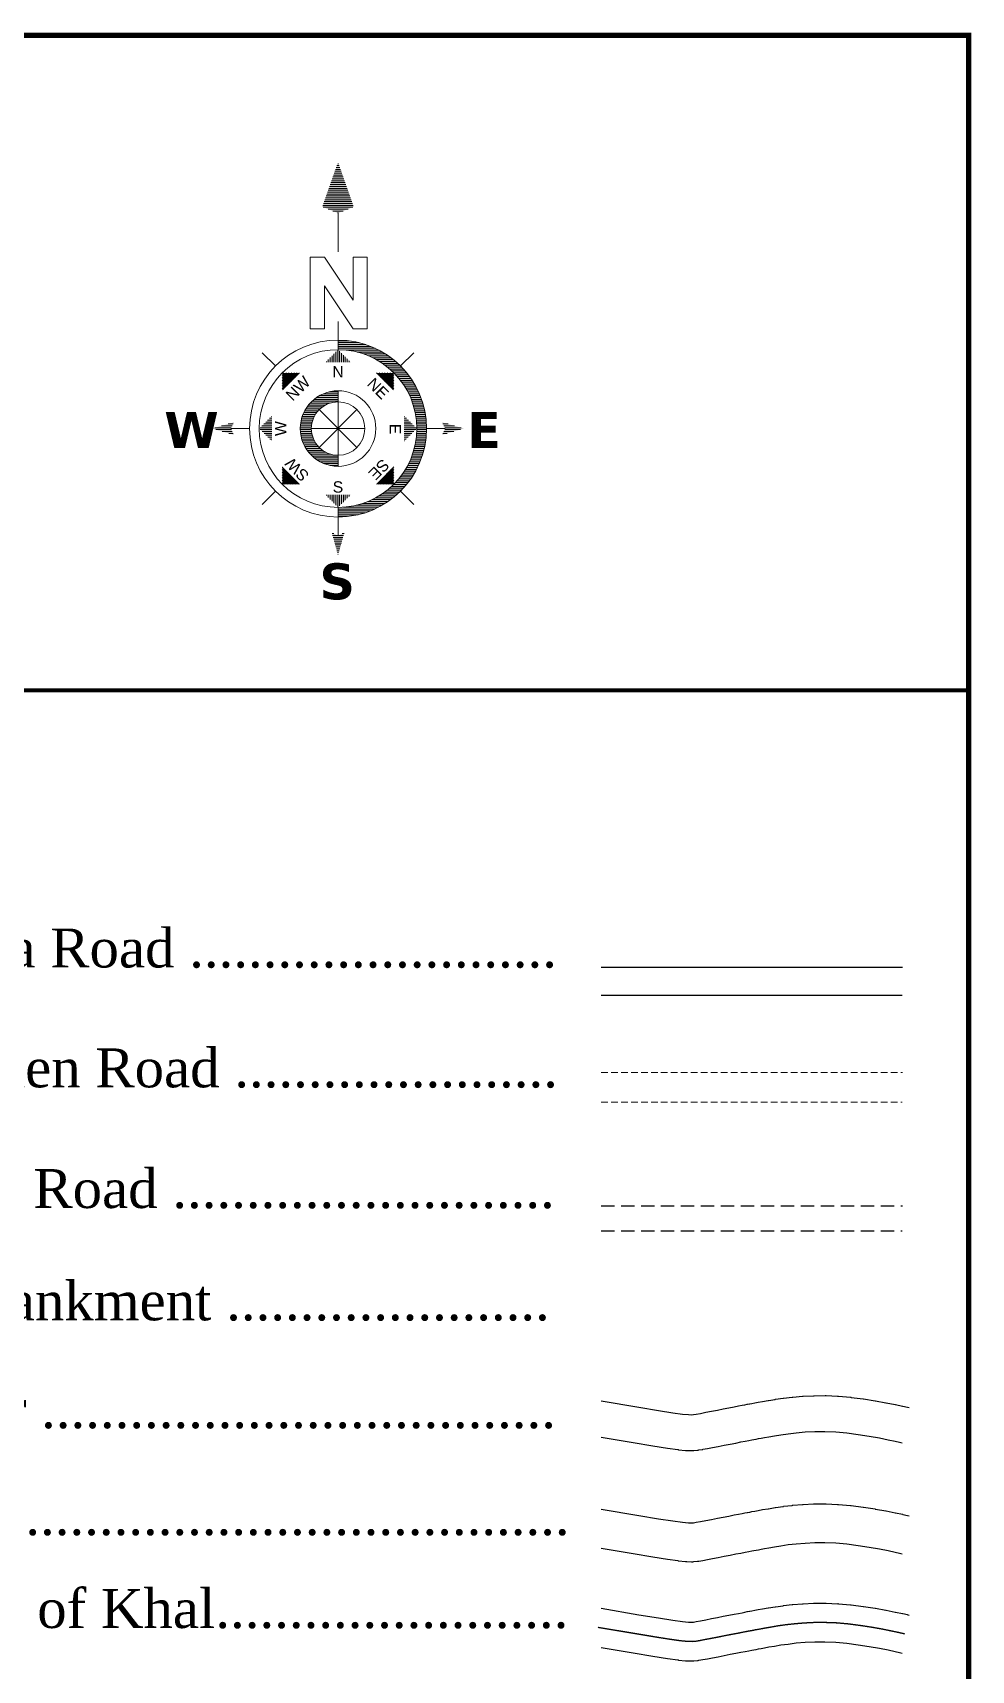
# Model space of a CAD drawing. Header units: millimetres. Extents: x 103 to 33048, y -150542 to -48.
# Drawn here: x 32343 to 33048, y -83349 to -82119 of the extents above; entities that cross this region are included whole.
import ezdxf
from ezdxf.enums import TextEntityAlignment as Align

# ---------------------------------------------------------------- set-up
doc = ezdxf.new("R2010")
doc.units = ezdxf.units.MM
doc.header["$MEASUREMENT"] = 0
for name, pattern in [('CENTERX2', [4, 2.5, -0.5, 0.5, -0.5]), ('DASHED2', [0.375, 0.25, -0.125]), ('HIDDENX2', [0.75, 0.5, -0.25])]:
    doc.linetypes.add(name, pattern=pattern)
for name, color, linetype in [('boundary', 7, 'Continuous'), ('Earthen Emb', 42, 'Continuous'), ('HBB_BFS Road', 7, 'DASHED2'), ('Khal', 4, 'Continuous'), ('RIVER', 150, 'Continuous')]:
    doc.layers.add(name, color=color, linetype=linetype)
for name, color, linetype, lineweight in [('Earthan Road', 7, 'DASHED2', 9), ('line', 10, 'Continuous', 9), ('OUTLINE', 7, 'Continuous', 15), ('p2', 32, 'Continuous', 15), ('PUCCA ROAD', 1, 'Continuous', 30)]:
    doc.layers.add(name, color=color, linetype=linetype, lineweight=lineweight)
doc.styles.add('b', font='times.ttf')
doc.styles.add('Romans', font='arial.ttf')
doc.styles.get("Standard").update_dxf_attribs({"font": 'arial.ttf'})
pattern_1 = [(360, (26.19663, 31.512), (2e-14, 0.2822134), [])]
pattern_2 = [(360, (26.19663, 27.11894), (2e-14, 0.2822134), [])]
pattern_3 = [(180, (26.19663, 27.11894), (2e-14, 0.2822134), [])]
pattern_4 = [(45, (26.19663, 27.11894), (-0.199555, 0.199555), [])]
pattern_5 = [(90, (26.19663, 27.11894), (-0.2822134, 2e-14), [])]
pattern_6 = [(135, (26.19663, 27.11894), (-0.199555, -0.199555), [])]
pattern_7 = [(180, (26.19663, 27.11894), (-2e-14, -0.2822134), [])]
pattern_8 = [(225, (26.19663, 27.11894), (0.199555, -0.199555), [])]
pattern_9 = [(270, (26.19663, 27.11894), (0.2822134, -2e-14), [])]
pattern_10 = [(315, (26.19663, 27.11894), (0.199555, 0.199555), [])]

# ---------------------------------------------------------------- blocks, each defined once
blk = doc.blocks.new('A$C5FE22593')
h = blk.add_hatch()
h.set_pattern_fill('_USER', color=11, scale=0.282213, style=0, pattern_type=0)
h.set_pattern_definition(pattern_1)
h.paths.add_polyline_path([(26.2, 66.79), (23.84, 60.2), (26.2, 59.26), (28.55, 60.2)])
h = blk.add_hatch()
h.set_pattern_fill('_USER', color=11, scale=0.282213, style=0, pattern_type=0)
h.set_pattern_definition(pattern_1)
h.paths.add_polyline_path([(26.2, 66.79), (23.84, 60.2), (26.2, 59.26), (28.55, 60.2)])
h = blk.add_hatch()
h.set_pattern_fill('_USER', color=11, scale=0.282213, style=0, pattern_type=0)
h.set_pattern_definition(pattern_1)
h.paths.add_polyline_path([(26.2, 66.79), (23.84, 60.2), (26.2, 59.26), (28.55, 60.2)])
h = blk.add_hatch()
h.set_pattern_fill('_USER', color=11, scale=0.282213, style=0, pattern_type=0)
h.set_pattern_definition(pattern_1)
h.paths.add_polyline_path([(26.2, 66.79), (23.84, 60.2), (26.2, 59.26), (28.55, 60.2)])
h = blk.add_hatch(color=11)
h.paths.add_polyline_path([(26.2, 15.36), (26.2, 13.92, 1), (26.2, 40.32), (26.2, 38.88, -1)])
h.paths.add_polyline_path([(26.2, 31.11), (26.2, 32.76, 1), (26.2, 21.47), (26.2, 23.13, -1)])
h = blk.add_hatch(color=11)
h.paths.add_polyline_path([(26.2, 15.36), (26.2, 13.92, 1), (26.2, 40.32), (26.2, 38.88, -1)])
h.paths.add_polyline_path([(26.2, 31.11), (26.2, 32.76, 1), (26.2, 21.47), (26.2, 23.13, -1)])
h = blk.add_hatch(color=11)
h.paths.add_polyline_path([(26.2, 15.36), (26.2, 13.92, 1), (26.2, 40.32), (26.2, 38.88, -1)])
h.paths.add_polyline_path([(26.2, 31.11), (26.2, 32.76, 1), (26.2, 21.47), (26.2, 23.13, -1)])
h = blk.add_hatch(color=11)
h.paths.add_polyline_path([(26.2, 15.36), (26.2, 13.92, 1), (26.2, 40.32), (26.2, 38.88, -1)])
h.paths.add_polyline_path([(26.2, 31.11), (26.2, 32.76, 1), (26.2, 21.47), (26.2, 23.13, -1)])
h = blk.add_hatch()
h.set_pattern_fill('_USER', color=11, scale=0.282213, style=0, pattern_type=0)
h.set_pattern_definition(pattern_2)
h.paths.add_polyline_path([(39.4, 27.12, 0.414214), (26.2, 40.32), (26.2, 38.88, -0.414214), (37.96, 27.12, -0.414214), (26.2, 15.36), (26.2, 13.92, 0.414214)])
h = blk.add_hatch()
h.set_pattern_fill('_USER', color=11, scale=0.282213, style=0, pattern_type=0)
h.set_pattern_definition(pattern_2)
h.paths.add_polyline_path([(39.4, 27.12, 0.414214), (26.2, 40.32), (26.2, 38.88, -0.414214), (37.96, 27.12, -0.414214), (26.2, 15.36), (26.2, 13.92, 0.414214)])
h = blk.add_hatch()
h.set_pattern_fill('_USER', color=11, scale=0.282213, style=0, pattern_type=0)
h.set_pattern_definition(pattern_2)
h.paths.add_polyline_path([(39.4, 27.12, 0.414214), (26.2, 40.32), (26.2, 38.88, -0.414214), (37.96, 27.12, -0.414214), (26.2, 15.36), (26.2, 13.92, 0.414214)])
h = blk.add_hatch()
h.set_pattern_fill('_USER', color=11, scale=0.282213, style=0, pattern_type=0)
h.set_pattern_definition(pattern_2)
h.paths.add_polyline_path([(39.4, 27.12, 0.414214), (26.2, 40.32), (26.2, 38.88, -0.414214), (37.96, 27.12, -0.414214), (26.2, 15.36), (26.2, 13.92, 0.414214)])
h = blk.add_hatch()
h.set_pattern_fill('_USER', color=11, scale=0.282213, angle=90, style=0, pattern_type=0)
h.set_pattern_definition(pattern_5)
h.paths.add_polyline_path([(28.08, 37), (26.2, 38.88), (24.32, 37)])
h = blk.add_hatch()
h.set_pattern_fill('_USER', color=11, scale=0.282213, angle=90, style=0, pattern_type=0)
h.set_pattern_definition(pattern_5)
h.paths.add_polyline_path([(28.08, 37), (26.2, 38.88), (24.32, 37)])
h = blk.add_hatch()
h.set_pattern_fill('_USER', color=11, scale=0.282213, angle=90, style=0, pattern_type=0)
h.set_pattern_definition(pattern_5)
h.paths.add_polyline_path([(28.08, 37), (26.2, 38.88), (24.32, 37)])
h = blk.add_hatch()
h.set_pattern_fill('_USER', color=11, scale=0.282213, angle=90, style=0, pattern_type=0)
h.set_pattern_definition(pattern_5)
h.paths.add_polyline_path([(28.08, 37), (26.2, 38.88), (24.32, 37)])
h = blk.add_hatch()
h.set_pattern_fill('_USER', color=11, scale=0.282213, angle=135, style=0, pattern_type=0)
h.set_pattern_definition(pattern_6)
h.paths.add_polyline_path([(20.54, 35.43), (17.88, 35.43), (17.88, 32.77)])
h = blk.add_hatch()
h.set_pattern_fill('_USER', color=11, scale=0.282213, angle=135, style=0, pattern_type=0)
h.set_pattern_definition(pattern_6)
h.paths.add_polyline_path([(20.54, 35.43), (17.88, 35.43), (17.88, 32.77)])
h = blk.add_hatch()
h.set_pattern_fill('_USER', color=11, scale=0.282213, angle=135, style=0, pattern_type=0)
h.set_pattern_definition(pattern_6)
h.paths.add_polyline_path([(20.54, 35.43), (17.88, 35.43), (17.88, 32.77)])
h = blk.add_hatch()
h.set_pattern_fill('_USER', color=11, scale=0.282213, angle=135, style=0, pattern_type=0)
h.set_pattern_definition(pattern_6)
h.paths.add_polyline_path([(20.54, 35.43), (17.88, 35.43), (17.88, 32.77)])
h = blk.add_hatch()
h.set_pattern_fill('_USER', color=11, scale=0.282213, angle=45, style=0, pattern_type=0)
h.set_pattern_definition(pattern_4)
h.paths.add_polyline_path([(34.51, 32.77), (34.51, 35.43), (31.85, 35.43)])
h = blk.add_hatch()
h.set_pattern_fill('_USER', color=11, scale=0.282213, angle=45, style=0, pattern_type=0)
h.set_pattern_definition(pattern_4)
h.paths.add_polyline_path([(34.51, 32.77), (34.51, 35.43), (31.85, 35.43)])
h = blk.add_hatch()
h.set_pattern_fill('_USER', color=11, scale=0.282213, angle=45, style=0, pattern_type=0)
h.set_pattern_definition(pattern_4)
h.paths.add_polyline_path([(34.51, 32.77), (34.51, 35.43), (31.85, 35.43)])
h = blk.add_hatch()
h.set_pattern_fill('_USER', color=11, scale=0.282213, angle=45, style=0, pattern_type=0)
h.set_pattern_definition(pattern_4)
h.paths.add_polyline_path([(34.51, 32.77), (34.51, 35.43), (31.85, 35.43)])
h = blk.add_hatch()
h.set_pattern_fill('_USER', color=11, scale=0.282213, style=0, pattern_type=0)
h.set_pattern_definition(pattern_2)
h.paths.add_polyline_path([(26.2, 31.11), (26.2, 32.76, 0.414214), (20.55, 27.12, 0.414214), (26.2, 21.47), (26.2, 23.13, -0.414214), (22.21, 27.12, -0.414214)])
h = blk.add_hatch()
h.set_pattern_fill('_USER', color=11, scale=0.282213, style=0, pattern_type=0)
h.set_pattern_definition(pattern_2)
h.paths.add_polyline_path([(26.2, 31.11), (26.2, 32.76, 0.414214), (20.55, 27.12, 0.414214), (26.2, 21.47), (26.2, 23.13, -0.414214), (22.21, 27.12, -0.414214)])
h = blk.add_hatch()
h.set_pattern_fill('_USER', color=11, scale=0.282213, style=0, pattern_type=0)
h.set_pattern_definition(pattern_2)
h.paths.add_polyline_path([(26.2, 31.11), (26.2, 32.76, 0.414214), (20.55, 27.12, 0.414214), (26.2, 21.47), (26.2, 23.13, -0.414214), (22.21, 27.12, -0.414214)])
h = blk.add_hatch()
h.set_pattern_fill('_USER', color=11, scale=0.282213, style=0, pattern_type=0)
h.set_pattern_definition(pattern_2)
h.paths.add_polyline_path([(26.2, 31.11), (26.2, 32.76, 0.414214), (20.55, 27.12, 0.414214), (26.2, 21.47), (26.2, 23.13, -0.414214), (22.21, 27.12, -0.414214)])
h = blk.add_hatch()
h.set_pattern_fill('_USER', color=11, scale=0.282213, style=0, pattern_type=0)
h.set_pattern_definition(pattern_3)
h.paths.add_polyline_path([(10.67, 26.18), (10.2, 27.12), (10.67, 28.06), (7.38, 27.12)])
h = blk.add_hatch()
h.set_pattern_fill('_USER', color=11, scale=0.282213, style=0, pattern_type=0)
h.set_pattern_definition(pattern_3)
h.paths.add_polyline_path([(10.67, 26.18), (10.2, 27.12), (10.67, 28.06), (7.38, 27.12)])
h = blk.add_hatch()
h.set_pattern_fill('_USER', color=11, scale=0.282213, style=0, pattern_type=0)
h.set_pattern_definition(pattern_3)
h.paths.add_polyline_path([(10.67, 26.18), (10.2, 27.12), (10.67, 28.06), (7.38, 27.12)])
h = blk.add_hatch()
h.set_pattern_fill('_USER', color=11, scale=0.282213, style=0, pattern_type=0)
h.set_pattern_definition(pattern_3)
h.paths.add_polyline_path([(10.67, 26.18), (10.2, 27.12), (10.67, 28.06), (7.38, 27.12)])
h = blk.add_hatch()
h.set_pattern_fill('_USER', color=11, scale=0.282213, angle=180, style=0, pattern_type=0)
h.set_pattern_definition(pattern_7)
h.paths.add_polyline_path([(16.32, 29), (14.44, 27.12), (16.32, 25.24)])
h = blk.add_hatch()
h.set_pattern_fill('_USER', color=11, scale=0.282213, angle=180, style=0, pattern_type=0)
h.set_pattern_definition(pattern_7)
h.paths.add_polyline_path([(16.32, 29), (14.44, 27.12), (16.32, 25.24)])
h = blk.add_hatch()
h.set_pattern_fill('_USER', color=11, scale=0.282213, angle=180, style=0, pattern_type=0)
h.set_pattern_definition(pattern_7)
h.paths.add_polyline_path([(16.32, 29), (14.44, 27.12), (16.32, 25.24)])
h = blk.add_hatch()
h.set_pattern_fill('_USER', color=11, scale=0.282213, angle=180, style=0, pattern_type=0)
h.set_pattern_definition(pattern_7)
h.paths.add_polyline_path([(16.32, 29), (14.44, 27.12), (16.32, 25.24)])
h = blk.add_hatch()
h.set_pattern_fill('_USER', color=11, scale=0.282213, style=0, pattern_type=0)
h.set_pattern_definition(pattern_2)
h.paths.add_polyline_path([(36.07, 29), (36.07, 25.24), (37.96, 27.12)])
h = blk.add_hatch()
h.set_pattern_fill('_USER', color=11, scale=0.282213, style=0, pattern_type=0)
h.set_pattern_definition(pattern_2)
h.paths.add_polyline_path([(36.07, 29), (36.07, 25.24), (37.96, 27.12)])
h = blk.add_hatch()
h.set_pattern_fill('_USER', color=11, scale=0.282213, style=0, pattern_type=0)
h.set_pattern_definition(pattern_2)
h.paths.add_polyline_path([(36.07, 29), (36.07, 25.24), (37.96, 27.12)])
h = blk.add_hatch()
h.set_pattern_fill('_USER', color=11, scale=0.282213, style=0, pattern_type=0)
h.set_pattern_definition(pattern_2)
h.paths.add_polyline_path([(36.07, 29), (36.07, 25.24), (37.96, 27.12)])
h = blk.add_hatch()
h.set_pattern_fill('_USER', color=11, scale=0.282213, style=0, pattern_type=0)
h.set_pattern_definition(pattern_2)
h.paths.add_polyline_path([(45.01, 27.12), (41.72, 28.06), (42.19, 27.12), (41.72, 26.18)])
h = blk.add_hatch()
h.set_pattern_fill('_USER', color=11, scale=0.282213, style=0, pattern_type=0)
h.set_pattern_definition(pattern_2)
h.paths.add_polyline_path([(45.01, 27.12), (41.72, 28.06), (42.19, 27.12), (41.72, 26.18)])
h = blk.add_hatch()
h.set_pattern_fill('_USER', color=11, scale=0.282213, style=0, pattern_type=0)
h.set_pattern_definition(pattern_2)
h.paths.add_polyline_path([(45.01, 27.12), (41.72, 28.06), (42.19, 27.12), (41.72, 26.18)])
h = blk.add_hatch()
h.set_pattern_fill('_USER', color=11, scale=0.282213, style=0, pattern_type=0)
h.set_pattern_definition(pattern_2)
h.paths.add_polyline_path([(45.01, 27.12), (41.72, 28.06), (42.19, 27.12), (41.72, 26.18)])
h = blk.add_hatch()
h.set_pattern_fill('_USER', color=11, scale=0.282213, angle=-135, style=0, pattern_type=0)
h.set_pattern_definition(pattern_8)
h.paths.add_polyline_path([(17.88, 21.46), (17.88, 18.8), (20.54, 18.8)])
h = blk.add_hatch()
h.set_pattern_fill('_USER', color=11, scale=0.282213, angle=-135, style=0, pattern_type=0)
h.set_pattern_definition(pattern_8)
h.paths.add_polyline_path([(17.88, 21.46), (17.88, 18.8), (20.54, 18.8)])
h = blk.add_hatch()
h.set_pattern_fill('_USER', color=11, scale=0.282213, angle=-135, style=0, pattern_type=0)
h.set_pattern_definition(pattern_8)
h.paths.add_polyline_path([(17.88, 21.46), (17.88, 18.8), (20.54, 18.8)])
h = blk.add_hatch()
h.set_pattern_fill('_USER', color=11, scale=0.282213, angle=-135, style=0, pattern_type=0)
h.set_pattern_definition(pattern_8)
h.paths.add_polyline_path([(17.88, 21.46), (17.88, 18.8), (20.54, 18.8)])
h = blk.add_hatch()
h.set_pattern_fill('_USER', color=11, scale=0.282213, angle=-45, style=0, pattern_type=0)
h.set_pattern_definition(pattern_10)
h.paths.add_polyline_path([(31.85, 18.8), (34.51, 18.8), (34.51, 21.46)])
h = blk.add_hatch()
h.set_pattern_fill('_USER', color=11, scale=0.282213, angle=-45, style=0, pattern_type=0)
h.set_pattern_definition(pattern_10)
h.paths.add_polyline_path([(31.85, 18.8), (34.51, 18.8), (34.51, 21.46)])
h = blk.add_hatch()
h.set_pattern_fill('_USER', color=11, scale=0.282213, angle=-45, style=0, pattern_type=0)
h.set_pattern_definition(pattern_10)
h.paths.add_polyline_path([(31.85, 18.8), (34.51, 18.8), (34.51, 21.46)])
h = blk.add_hatch()
h.set_pattern_fill('_USER', color=11, scale=0.282213, angle=-45, style=0, pattern_type=0)
h.set_pattern_definition(pattern_10)
h.paths.add_polyline_path([(31.85, 18.8), (34.51, 18.8), (34.51, 21.46)])
h = blk.add_hatch()
h.set_pattern_fill('_USER', color=11, scale=0.282213, angle=-90, style=0, pattern_type=0)
h.set_pattern_definition(pattern_9)
h.paths.add_polyline_path([(24.32, 17.24), (26.2, 15.36), (28.08, 17.24)])
h = blk.add_hatch()
h.set_pattern_fill('_USER', color=11, scale=0.282213, angle=-90, style=0, pattern_type=0)
h.set_pattern_definition(pattern_9)
h.paths.add_polyline_path([(24.32, 17.24), (26.2, 15.36), (28.08, 17.24)])
h = blk.add_hatch()
h.set_pattern_fill('_USER', color=11, scale=0.282213, angle=-90, style=0, pattern_type=0)
h.set_pattern_definition(pattern_9)
h.paths.add_polyline_path([(24.32, 17.24), (26.2, 15.36), (28.08, 17.24)])
h = blk.add_hatch()
h.set_pattern_fill('_USER', color=11, scale=0.282213, angle=-90, style=0, pattern_type=0)
h.set_pattern_definition(pattern_9)
h.paths.add_polyline_path([(24.32, 17.24), (26.2, 15.36), (28.08, 17.24)])
h = blk.add_hatch()
h.set_pattern_fill('_USER', color=11, scale=0.282213, style=0, pattern_type=0)
h.set_pattern_definition(pattern_2)
h.paths.add_polyline_path([(27.14, 11.6), (26.2, 11.13), (25.26, 11.6), (26.2, 8.3)])
h = blk.add_hatch()
h.set_pattern_fill('_USER', color=11, scale=0.282213, style=0, pattern_type=0)
h.set_pattern_definition(pattern_2)
h.paths.add_polyline_path([(27.14, 11.6), (26.2, 11.13), (25.26, 11.6), (26.2, 8.3)])
h = blk.add_hatch()
h.set_pattern_fill('_USER', color=11, scale=0.282213, style=0, pattern_type=0)
h.set_pattern_definition(pattern_2)
h.paths.add_polyline_path([(27.14, 11.6), (26.2, 11.13), (25.26, 11.6), (26.2, 8.3)])
h = blk.add_hatch()
h.set_pattern_fill('_USER', color=11, scale=0.282213, style=0, pattern_type=0)
h.set_pattern_definition(pattern_2)
h.paths.add_polyline_path([(27.14, 11.6), (26.2, 11.13), (25.26, 11.6), (26.2, 8.3)])
at = {"color": 11}
for p, q in [((26.2, 53.5), (26.2, 59.26)), ((26.2, 53.5), (26.2, 59.26)), ((26.2, 53.5), (26.2, 59.26)), ((26.2, 53.5), (26.2, 59.26)), ((26.2, 40.32), (26.2, 43.11)), ((26.2, 40.32), (26.2, 43.11)), ((26.2, 40.32), (26.2, 43.11)), ((26.2, 40.32), (26.2, 43.11)), ((26.2, 40.32), (26.2, 38.88)), ((26.2, 40.32), (26.2, 38.88)), ((26.2, 40.32), (26.2, 38.88)), ((26.2, 40.32), (26.2, 38.88)), ((16.86, 36.46), (14.89, 38.43)), ((16.86, 36.46), (14.89, 38.43)), ((16.86, 36.46), (14.89, 38.43)), ((16.86, 36.46), (14.89, 38.43)), ((35.53, 36.46), (37.5, 38.43)), ((35.53, 36.46), (37.5, 38.43)), ((35.53, 36.46), (37.5, 38.43)), ((35.53, 36.46), (37.5, 38.43)), ((26.2, 31.11), (26.2, 32.76)), ((26.2, 31.11), (26.2, 32.76)), ((26.2, 31.11), (26.2, 32.76)), ((26.2, 31.11), (26.2, 32.76)), ((23.37, 24.3), (29.02, 29.94)), ((29.02, 24.3), (23.37, 29.94)), ((29.02, 29.94), (23.37, 24.3)), ((23.37, 29.94), (29.02, 24.3)), ((23.37, 24.3), (29.02, 29.94)), ((29.02, 24.3), (23.37, 29.94)), ((29.02, 29.94), (23.37, 24.3)), ((23.37, 29.94), (29.02, 24.3)), ((23.37, 24.3), (29.02, 29.94)), ((29.02, 24.3), (23.37, 29.94)), ((29.02, 29.94), (23.37, 24.3)), ((23.37, 29.94), (29.02, 24.3)), ((23.37, 24.3), (29.02, 29.94)), ((29.02, 24.3), (23.37, 29.94)), ((29.02, 29.94), (23.37, 24.3)), ((23.37, 29.94), (29.02, 24.3)), ((26.2, 23.13), (26.2, 31.11)), ((26.2, 31.11), (26.2, 23.13)), ((26.2, 23.13), (26.2, 31.11)), ((26.2, 31.11), (26.2, 23.13)), ((26.2, 23.13), (26.2, 31.11)), ((26.2, 31.11), (26.2, 23.13)), ((26.2, 23.13), (26.2, 31.11)), ((26.2, 31.11), (26.2, 23.13)), ((12.99, 27.12), (10.2, 27.12)), ((12.99, 27.12), (10.2, 27.12)), ((12.99, 27.12), (10.2, 27.12)), ((12.99, 27.12), (10.2, 27.12)), ((22.21, 27.12), (30.19, 27.12)), ((30.19, 27.12), (22.21, 27.12)), ((22.21, 27.12), (30.19, 27.12)), ((30.19, 27.12), (22.21, 27.12)), ((22.21, 27.12), (30.19, 27.12)), ((30.19, 27.12), (22.21, 27.12)), ((22.21, 27.12), (30.19, 27.12)), ((30.19, 27.12), (22.21, 27.12)), ((39.4, 27.12), (42.19, 27.12)), ((39.4, 27.12), (42.19, 27.12)), ((39.4, 27.12), (42.19, 27.12)), ((39.4, 27.12), (42.19, 27.12)), ((26.2, 23.13), (26.2, 21.47)), ((26.2, 23.13), (26.2, 21.47)), ((26.2, 23.13), (26.2, 21.47)), ((26.2, 23.13), (26.2, 21.47)), ((16.86, 17.78), (14.89, 15.81)), ((16.86, 17.78), (14.89, 15.81)), ((16.86, 17.78), (14.89, 15.81)), ((16.86, 17.78), (14.89, 15.81)), ((35.53, 17.78), (37.5, 15.81)), ((35.53, 17.78), (37.5, 15.81)), ((35.53, 17.78), (37.5, 15.81)), ((35.53, 17.78), (37.5, 15.81)), ((26.2, 13.92), (26.2, 15.36)), ((26.2, 13.92), (26.2, 15.36)), ((26.2, 13.92), (26.2, 15.36)), ((26.2, 13.92), (26.2, 15.36)), ((26.2, 13.92), (26.2, 11.13)), ((26.2, 13.92), (26.2, 11.13)), ((26.2, 13.92), (26.2, 11.13)), ((26.2, 13.92), (26.2, 11.13))]:
    blk.add_line(p, q, dxfattribs=at)
at = {"color": 1}
for p, q in [((22.03, 52.68), (24.16, 52.68)), ((22.03, 42.01), (22.03, 52.68)), ((22.03, 52.68), (24.16, 52.68)), ((22.03, 42.01), (22.03, 52.68)), ((22.03, 52.68), (24.16, 52.68)), ((22.03, 42.01), (22.03, 52.68)), ((22.03, 52.68), (24.16, 52.68)), ((22.03, 42.01), (22.03, 52.68)), ((24.16, 52.68), (28.43, 46.28)), ((24.16, 52.68), (28.43, 46.28)), ((24.16, 52.68), (28.43, 46.28)), ((24.16, 52.68), (28.43, 46.28)), ((28.43, 52.68), (30.56, 52.68)), ((28.43, 46.28), (28.43, 52.68)), ((28.43, 52.68), (30.56, 52.68)), ((28.43, 46.28), (28.43, 52.68)), ((28.43, 52.68), (30.56, 52.68)), ((28.43, 46.28), (28.43, 52.68)), ((28.43, 52.68), (30.56, 52.68)), ((28.43, 46.28), (28.43, 52.68)), ((30.56, 52.68), (30.56, 42.01)), ((30.56, 52.68), (30.56, 42.01)), ((30.56, 52.68), (30.56, 42.01)), ((30.56, 52.68), (30.56, 42.01)), ((24.16, 48.41), (24.16, 42.01)), ((28.43, 42.01), (24.16, 48.41)), ((24.16, 48.41), (24.16, 42.01)), ((28.43, 42.01), (24.16, 48.41)), ((24.16, 48.41), (24.16, 42.01)), ((28.43, 42.01), (24.16, 48.41)), ((24.16, 48.41), (24.16, 42.01)), ((28.43, 42.01), (24.16, 48.41)), ((24.16, 42.01), (22.03, 42.01)), ((24.16, 42.01), (22.03, 42.01)), ((24.16, 42.01), (22.03, 42.01)), ((24.16, 42.01), (22.03, 42.01)), ((30.56, 42.01), (28.43, 42.01)), ((30.56, 42.01), (28.43, 42.01)), ((30.56, 42.01), (28.43, 42.01)), ((30.56, 42.01), (28.43, 42.01))]:
    blk.add_line(p, q, dxfattribs=at)
at = {"color": 11}
for radius in [13.2, 13.2, 13.2, 13.2, 11.76, 11.76, 11.76, 11.76, 5.64, 5.64, 5.64, 5.64, 3.99, 3.99, 3.99, 3.99]:
    blk.add_circle((26.2, 27.12), radius, dxfattribs=at)
for points in [[(26.2, 66.79), (23.84, 60.2), (26.2, 59.26)], [(26.2, 66.79), (23.84, 60.2), (26.2, 59.26)], [(26.2, 66.79), (23.84, 60.2), (26.2, 59.26)], [(26.2, 66.79), (23.84, 60.2), (26.2, 59.26)], [(26.2, 59.26), (28.55, 60.2), (26.2, 66.79)], [(26.2, 59.26), (28.55, 60.2), (26.2, 66.79)], [(26.2, 59.26), (28.55, 60.2), (26.2, 66.79)], [(26.2, 59.26), (28.55, 60.2), (26.2, 66.79)], [(26.2, 38.88), (28.08, 37), (24.32, 37)], [(26.2, 38.88), (28.08, 37), (24.32, 37)], [(26.2, 38.88), (28.08, 37), (24.32, 37)], [(26.2, 38.88), (28.08, 37), (24.32, 37)], [(17.88, 35.43), (20.54, 35.43), (17.88, 32.77)], [(17.88, 35.43), (20.54, 35.43), (17.88, 32.77)], [(17.88, 35.43), (20.54, 35.43), (17.88, 32.77)], [(17.88, 35.43), (20.54, 35.43), (17.88, 32.77)], [(34.51, 35.43), (34.51, 32.77), (31.85, 35.43)], [(34.51, 35.43), (34.51, 32.77), (31.85, 35.43)], [(34.51, 35.43), (34.51, 32.77), (31.85, 35.43)], [(34.51, 35.43), (34.51, 32.77), (31.85, 35.43)], [(7.38, 27.12), (10.67, 28.06), (10.2, 27.12)], [(7.38, 27.12), (10.67, 28.06), (10.2, 27.12)], [(7.38, 27.12), (10.67, 28.06), (10.2, 27.12)], [(7.38, 27.12), (10.67, 28.06), (10.2, 27.12)], [(10.67, 26.18), (10.2, 27.12), (7.38, 27.12)], [(10.67, 26.18), (10.2, 27.12), (7.38, 27.12)], [(10.67, 26.18), (10.2, 27.12), (7.38, 27.12)], [(10.67, 26.18), (10.2, 27.12), (7.38, 27.12)], [(14.44, 27.12), (16.32, 29), (16.32, 25.24)], [(14.44, 27.12), (16.32, 29), (16.32, 25.24)], [(14.44, 27.12), (16.32, 29), (16.32, 25.24)], [(14.44, 27.12), (16.32, 29), (16.32, 25.24)], [(37.96, 27.12), (36.07, 25.24), (36.07, 29)], [(37.96, 27.12), (36.07, 25.24), (36.07, 29)], [(37.96, 27.12), (36.07, 25.24), (36.07, 29)], [(37.96, 27.12), (36.07, 25.24), (36.07, 29)], [(41.72, 28.06), (42.19, 27.12), (45.01, 27.12)], [(41.72, 28.06), (42.19, 27.12), (45.01, 27.12)], [(41.72, 28.06), (42.19, 27.12), (45.01, 27.12)], [(41.72, 28.06), (42.19, 27.12), (45.01, 27.12)], [(45.01, 27.12), (41.72, 26.18), (42.19, 27.12)], [(45.01, 27.12), (41.72, 26.18), (42.19, 27.12)], [(45.01, 27.12), (41.72, 26.18), (42.19, 27.12)], [(45.01, 27.12), (41.72, 26.18), (42.19, 27.12)], [(17.88, 18.8), (17.88, 21.46), (20.54, 18.8)], [(17.88, 18.8), (17.88, 21.46), (20.54, 18.8)], [(17.88, 18.8), (17.88, 21.46), (20.54, 18.8)], [(17.88, 18.8), (17.88, 21.46), (20.54, 18.8)], [(34.51, 18.8), (31.85, 18.8), (34.51, 21.46)], [(34.51, 18.8), (31.85, 18.8), (34.51, 21.46)], [(34.51, 18.8), (31.85, 18.8), (34.51, 21.46)], [(34.51, 18.8), (31.85, 18.8), (34.51, 21.46)], [(26.2, 15.36), (24.32, 17.24), (28.08, 17.24)], [(26.2, 15.36), (24.32, 17.24), (28.08, 17.24)], [(26.2, 15.36), (24.32, 17.24), (28.08, 17.24)], [(26.2, 15.36), (24.32, 17.24), (28.08, 17.24)], [(26.2, 8.3), (25.26, 11.6), (26.2, 11.13)], [(26.2, 8.3), (25.26, 11.6), (26.2, 11.13)], [(26.2, 8.3), (25.26, 11.6), (26.2, 11.13)], [(26.2, 8.3), (25.26, 11.6), (26.2, 11.13)], [(27.14, 11.6), (26.2, 11.13), (26.2, 8.3)], [(27.14, 11.6), (26.2, 11.13), (26.2, 8.3)], [(27.14, 11.6), (26.2, 11.13), (26.2, 8.3)], [(27.14, 11.6), (26.2, 11.13), (26.2, 8.3)]]:
    blk.add_solid(points, dxfattribs=at)
at = {"color": 11, "style": 'Romans'}
for s, height, rotation, p in [('NW', 1.693, 45, (20.81, 32.51)), ('NW', 1.693, 45, (20.81, 32.51)), ('NW', 1.693, 45, (20.81, 32.51)), ('NW', 1.693, 45, (20.81, 32.51)), ('NE', 1.693, 315, (31.57, 32.5)), ('NE', 1.693, 315, (31.57, 32.5)), ('NE', 1.693, 315, (31.57, 32.5)), ('NE', 1.693, 315, (31.57, 32.5)), ('W', 1.69, 90, (18.48, 27.11)), ('W', 1.69, 90, (18.48, 27.11)), ('W', 1.69, 90, (18.48, 27.11)), ('W', 1.69, 90, (18.48, 27.11)), ('E', 1.69, 270, (33.89, 27.05)), ('E', 1.69, 270, (33.89, 27.05)), ('E', 1.69, 270, (33.89, 27.05)), ('E', 1.69, 270, (33.89, 27.05)), ('SW', 1.693, 135, (20.67, 21.59)), ('SW', 1.693, 135, (20.67, 21.59)), ('SW', 1.693, 135, (20.67, 21.59)), ('SW', 1.693, 135, (20.67, 21.59)), ('SE', 1.693, 225, (31.7, 21.6)), ('SE', 1.693, 225, (31.7, 21.6)), ('SE', 1.693, 225, (31.7, 21.6)), ('SE', 1.693, 225, (31.7, 21.6))]:
    blk.add_text(s, height=height, rotation=rotation, dxfattribs=at).set_placement(p, align=Align.CENTER)
for s, p in [('N', (26.2, 34.74)), ('N', (26.2, 34.74)), ('N', (26.2, 34.74)), ('N', (26.2, 34.74)), ('S', (26.19, 17.56)), ('S', (26.19, 17.56)), ('S', (26.19, 17.56)), ('S', (26.19, 17.56))]:
    blk.add_text(s, height=1.69, dxfattribs=at).set_placement(p, align=Align.CENTER)
at = {"layer": 'p2', "color": 1, "char_height": 5.3676, "attachment_point": 5}
for s, insert in [('{\\fVerdana|b1|i0|c0|p34;W}', (4.33, 26.9)), ('{\\fVerdana|b1|i0|c0|p34;W}', (4.33, 26.9)), ('{\\fVerdana|b1|i0|c0|p34;W}', (4.33, 26.9)), ('{\\fVerdana|b1|i0|c0|p34;W}', (4.33, 26.9)), ('{\\fVerdana|b1|i0|c0|p34;E}', (47.97, 26.9)), ('{\\fVerdana|b1|i0|c0|p34;E}', (47.97, 26.9)), ('{\\fVerdana|b1|i0|c0|p34;E}', (47.97, 26.9)), ('{\\fVerdana|b1|i0|c0|p34;E}', (47.97, 26.9)), ('{\\fVerdana|b1|i0|c0|p34;S}', (26.07, 4.27)), ('{\\fVerdana|b1|i0|c0|p34;S}', (26.07, 4.27)), ('{\\fVerdana|b1|i0|c0|p34;S}', (26.07, 4.27)), ('{\\fVerdana|b1|i0|c0|p34;S}', (26.07, 4.27))]:
    blk.add_mtext(s, dxfattribs=dict(at, insert=insert))

msp = doc.modelspace()

# ---------------------------------------------------------------- linework, layer by layer
at = {"layer": 'boundary', "color": 0}
for points, const_width in [([(28824.3, -82121.1), (33046.2, -82121.1), (33046.2, -85130.6), (28824.3, -85130.6), (28824.3, -82121.1)], 3.85), ([(32020.6, -82612.9), (33046.2, -82612.9)], 2.96)]:
    msp.add_lwpolyline(points, dxfattribs=dict(at, const_width=const_width))
at = {"layer": 'Earthan Road', "color": 7, "linetype": 'HIDDENX2', "ltscale": 10}
for points in [[(32770.2, -82899.9), (32996.4, -82899.9)], [(32770.2, -82922.1), (32996.2, -82922.1)]]:
    msp.add_lwpolyline(points, dxfattribs=at)
at = {"layer": 'Earthen Emb', "lineweight": 30}
for points in [[(32770.2, -83079.8, 0, 0, 0), (32996.2, -83079.8, 9.65, 9.65, 0)], [(32770.2, -83103.5, 0, 0, 0), (32996.2, -83103.5, 9.65, 9.65, 0)]]:
    msp.add_lwpolyline(points, format="xyseb", dxfattribs=at)
at = {"layer": 'HBB_BFS Road', "color": 1, "linetype": 'DASHED2', "lineweight": 25, "ltscale": 40, "flags": 128}
for points in [[(32770.2, -82999.8), (32996.4, -82999.8)], [(32770.2, -83018.6), (32996.2, -83018.6)]]:
    msp.add_lwpolyline(points, dxfattribs=at)
at = {"layer": 'Khal', "color": 4, "linetype": 'Continuous'}
for points in [[(32770.2, -83227.6), (32798.6, -83232.4), (32813.4, -83234.8), (32824.1, -83236.5), (32831.4, -83237.5), (32835.8, -83238), (32838.2, -83238), (32839.6, -83237.9), (32841.7, -83237.5), (32844.9, -83236.9), (32848.8, -83236.2), (32853.1, -83235.3), (32857.5, -83234.5), (32862, -83233.6), (32866.2, -83232.8), (32870.1, -83232), (32873.4, -83231.4), (32876.1, -83230.9), (32878.2, -83230.5, -0.000461), (32878.2, -83230.5), (32880, -83230.1, -0.000727), (32880.1, -83230.1), (32881.7, -83229.8, -0.000788), (32881.8, -83229.8), (32883.5, -83229.5, -0.0006), (32883.5, -83229.5), (32885.6, -83229.1, -0.00033), (32885.6, -83229.1), (32888.2, -83228.6), (32891.5, -83228, -0.000676), (32891.5, -83228), (32895.7, -83227.3, -0.003183), (32895.8, -83227.3), (32900.9, -83226.4, -0.005207), (32901.1, -83226.4), (32907, -83225.6, -0.006703), (32907.3, -83225.5), (32913.8, -83224.8, -0.007978), (32914.3, -83224.7), (32921.4, -83224.1, -0.009172), (32921.9, -83224.1), (32929.7, -83223.7, -0.010353), (32930.2, -83223.7), (32938.5, -83223.7, -0.01156), (32939.1, -83223.7), (32947.8, -83224.1, -0.011928), (32948.4, -83224.1), (32957.4, -83224.9, -0.009419), (32957.9, -83225), (32966.9, -83226.1, -0.007149), (32967.3, -83226.2), (32975.9, -83227.5, -0.0056), (32976.2, -83227.6), (32984.1, -83229, -0.004498), (32984.3, -83229), (32991.1, -83230.4, -0.003682), (32991.3, -83230.4), (32996.6, -83231.5, -0.003044), (32996.7, -83231.6), (33000.2, -83232.3, -0.002369), (33000.3, -83232.4), (33001.5, -83232.7)], [(32770.2, -83257), (32794.2, -83261, 0.000575), (32794.2, -83261), (32809, -83263.5, 0.001752), (32809.1, -83263.5), (32820, -83265.2, 0.00424), (32820.2, -83265.2), (32827.9, -83266.3, 0.009421), (32828.4, -83266.4), (32833.6, -83266.9, 0.018889), (32834.6, -83267), (32838.2, -83267.1, 0.028642), (32839.8, -83267), (32842.6, -83266.8, 0.022093), (32843.7, -83266.6), (32846.5, -83266.1, 0.00369), (32846.7, -83266.1), (32850, -83265.4), (32853.9, -83264.7), (32858.2, -83263.9), (32862.6, -83263), (32867.1, -83262.1), (32871.3, -83261.3), (32875.2, -83260.6), (32878.5, -83259.9), (32881.2, -83259.4), (32883.3, -83259), (32885, -83258.7), (32886.7, -83258.4), (32888.4, -83258.1), (32890.4, -83257.7), (32893, -83257.2), (32896.2, -83256.6), (32900.3, -83255.9), (32905.1, -83255.1), (32910.6, -83254.3), (32916.7, -83253.6), (32923.4, -83253.1), (32930.7, -83252.7), (32938.3, -83252.7), (32946.4, -83253), (32954.8, -83253.8), (32963.3, -83254.9), (32971.6, -83256.2), (32979.2, -83257.5), (32985.8, -83258.8), (32990.9, -83259.9), (32994.2, -83260.7), (32996.2, -83261.2)]]:
    msp.add_lwpolyline(points, format="xyb", dxfattribs=at)
at = {"layer": 'Khal', "color": 3, "lineweight": 25, "ltscale": 0.1}
for points in [[(32770.2, -83302.1), (32798.6, -83306.9), (32813.4, -83309.3), (32824.1, -83311), (32831.4, -83312), (32835.8, -83312.5), (32838.2, -83312.5), (32839.6, -83312.4), (32841.7, -83312), (32844.9, -83311.4), (32848.8, -83310.7), (32853.1, -83309.8), (32857.5, -83309), (32862, -83308.1), (32866.2, -83307.3), (32870.1, -83306.6), (32873.4, -83305.9), (32876.1, -83305.4), (32878.2, -83305, -0.000461), (32878.2, -83305), (32880, -83304.6, -0.000727), (32880.1, -83304.6), (32881.7, -83304.3, -0.000788), (32881.8, -83304.3), (32883.5, -83304, -0.0006), (32883.5, -83304), (32885.6, -83303.6, -0.00033), (32885.6, -83303.6), (32888.2, -83303.1), (32891.5, -83302.6, -0.000676), (32891.5, -83302.5), (32895.7, -83301.8, -0.003183), (32895.8, -83301.8), (32900.9, -83301, -0.005207), (32901.1, -83300.9), (32907, -83300.1, -0.006703), (32907.3, -83300), (32913.8, -83299.3, -0.007978), (32914.3, -83299.2), (32921.4, -83298.6, -0.009172), (32921.9, -83298.6), (32929.7, -83298.3, -0.010353), (32930.2, -83298.2), (32938.5, -83298.2, -0.01156), (32939.1, -83298.2), (32947.8, -83298.6, -0.011928), (32948.4, -83298.6), (32957.4, -83299.4, -0.009419), (32957.9, -83299.5), (32966.9, -83300.6, -0.007149), (32967.3, -83300.7), (32975.9, -83302, -0.0056), (32976.2, -83302.1), (32984.1, -83303.5, -0.004498), (32984.3, -83303.5), (32991.1, -83304.9, -0.003682), (32991.3, -83304.9), (32996.6, -83306, -0.003044), (32996.7, -83306.1), (33000.2, -83306.8, -0.002369), (33000.3, -83306.9), (33001.5, -83307.2)], [(32770.2, -83331.5), (32794.2, -83335.5, 0.000575), (32794.2, -83335.5), (32809, -83338, 0.001752), (32809.1, -83338), (32820, -83339.7, 0.00424), (32820.2, -83339.7), (32827.9, -83340.8, 0.009421), (32828.4, -83340.9), (32833.6, -83341.4, 0.018889), (32834.6, -83341.5), (32838.2, -83341.6, 0.028642), (32839.8, -83341.5), (32842.6, -83341.3, 0.022093), (32843.7, -83341.1), (32846.5, -83340.6, 0.00369), (32846.7, -83340.6), (32850, -83339.9), (32853.9, -83339.2), (32858.2, -83338.4), (32862.6, -83337.5), (32867.1, -83336.6), (32871.3, -83335.8), (32875.2, -83335.1), (32878.5, -83334.4), (32881.2, -83333.9), (32883.3, -83333.5), (32885, -83333.2), (32886.7, -83332.9), (32888.4, -83332.6), (32890.4, -83332.2), (32893, -83331.7), (32896.2, -83331.1), (32900.3, -83330.4), (32905.1, -83329.6), (32910.6, -83328.9), (32916.7, -83328.1), (32923.4, -83327.6), (32930.7, -83327.2), (32938.3, -83327.2), (32946.4, -83327.5), (32954.8, -83328.3), (32963.3, -83329.4), (32971.6, -83330.7), (32979.2, -83332), (32985.8, -83333.3), (32990.9, -83334.4), (32994.2, -83335.2), (32996.2, -83335.7)]]:
    msp.add_lwpolyline(points, format="xyb", dxfattribs=at)
at = {"layer": 'Khal', "color": 7, "linetype": 'CENTERX2', "lineweight": 30, "ltscale": 5, "const_width": 1.01}
msp.add_lwpolyline([(32767.8, -83316.4), (32796.2, -83321.1), (32811.1, -83323.6), (32821.9, -83325.3), (32829.6, -83326.4), (32834.9, -83326.9), (32838.6, -83327), (32841.5, -83326.8), (32844.3, -83326.3), (32847.7, -83325.6), (32851.5, -83324.9), (32855.8, -83324.1), (32860.3, -83323.2), (32864.7, -83322.3), (32869, -83321.5), (32872.9, -83320.8), (32876.2, -83320.1), (32878.8, -83319.6), (32880.9, -83319.2), (32882.7, -83318.9), (32884.4, -83318.6), (32886.1, -83318.2), (32888.2, -83317.9), (32890.8, -83317.4), (32894, -83316.8), (32898.2, -83316.1), (32903.2, -83315.2), (32909, -83314.4), (32915.5, -83313.7), (32922.6, -83313.1), (32930.3, -83312.7), (32938.5, -83312.7), (32947.2, -83313), (32956.1, -83313.8), (32965.1, -83315), (32973.7, -83316.3), (32981.5, -83317.7), (32988.3, -83319.1), (32993.5, -83320.2), (32997, -83321), (32998.2, -83321.3)], dxfattribs=at)
at = {"layer": 'PUCCA ROAD', "lineweight": 25}
for points in [[(32770.3, -82820.7), (32996.4, -82820.7)], [(32770.2, -82841.7), (32996.2, -82841.7)]]:
    msp.add_lwpolyline(points, dxfattribs=at)
at = {"layer": 'RIVER', "color": 4, "linetype": 'Continuous'}
for points in [[(32770.2, -83146.3), (32798.6, -83151.1), (32813.4, -83153.5), (32824.1, -83155.2), (32831.4, -83156.3), (32835.8, -83156.7), (32838.2, -83156.8), (32839.6, -83156.7), (32841.7, -83156.3), (32844.9, -83155.7), (32848.8, -83154.9), (32853.1, -83154.1), (32857.5, -83153.2), (32862, -83152.4), (32866.2, -83151.5), (32870.1, -83150.8), (32873.4, -83150.1), (32876.1, -83149.6), (32878.2, -83149.2, -0.000461), (32878.2, -83149.2), (32880, -83148.9, -0.000727), (32880.1, -83148.9), (32881.7, -83148.6, -0.000788), (32881.8, -83148.5), (32883.5, -83148.2, -0.0006), (32883.5, -83148.2), (32885.6, -83147.8, -0.00033), (32885.6, -83147.8), (32888.2, -83147.4), (32891.5, -83146.8, -0.000676), (32891.5, -83146.8), (32895.7, -83146, -0.003183), (32895.8, -83146), (32900.9, -83145.2, -0.005207), (32901.1, -83145.1), (32907, -83144.3, -0.006703), (32907.3, -83144.3), (32913.8, -83143.5, -0.007978), (32914.3, -83143.5), (32921.4, -83142.9, -0.009172), (32921.9, -83142.8), (32929.7, -83142.5, -0.010353), (32930.2, -83142.5), (32938.5, -83142.4, -0.01156), (32939.1, -83142.4), (32947.8, -83142.8, -0.011928), (32948.4, -83142.8), (32957.4, -83143.6, -0.009419), (32957.9, -83143.7), (32966.9, -83144.8, -0.007149), (32967.3, -83144.9), (32975.9, -83146.2, -0.0056), (32976.2, -83146.3), (32984.1, -83147.7, -0.004498), (32984.3, -83147.8), (32991.1, -83149.1, -0.003682), (32991.3, -83149.1), (32996.6, -83150.3, -0.003044), (32996.7, -83150.3), (33000.2, -83151.1, -0.002369), (33000.3, -83151.1), (33001.5, -83151.4)], [(32770.2, -83173.6), (32794.2, -83177.6, 0.000575), (32794.2, -83177.6), (32809, -83180.1, 0.001752), (32809.1, -83180.1), (32820, -83181.8, 0.00424), (32820.2, -83181.9), (32827.9, -83182.9, 0.009421), (32828.4, -83183), (32833.6, -83183.5, 0.018889), (32834.6, -83183.6), (32838.2, -83183.7, 0.028642), (32839.8, -83183.6), (32842.6, -83183.4, 0.022093), (32843.7, -83183.2), (32846.5, -83182.8, 0.00369), (32846.7, -83182.7), (32850, -83182.1), (32853.9, -83181.3), (32858.2, -83180.5), (32862.6, -83179.6), (32867.1, -83178.8), (32871.3, -83178), (32875.2, -83177.2), (32878.5, -83176.6), (32881.2, -83176), (32883.3, -83175.6), (32885, -83175.3), (32886.7, -83175), (32888.4, -83174.7), (32890.4, -83174.3), (32893, -83173.9), (32896.2, -83173.3), (32900.3, -83172.6), (32905.1, -83171.8), (32910.6, -83171), (32916.7, -83170.3), (32923.4, -83169.7), (32930.7, -83169.4), (32938.3, -83169.3), (32946.4, -83169.7), (32954.8, -83170.4), (32963.3, -83171.5), (32971.6, -83172.8), (32979.2, -83174.2), (32985.8, -83175.5), (32990.9, -83176.6), (32994.2, -83177.3), (32996.2, -83177.8)]]:
    msp.add_lwpolyline(points, format="xyb", dxfattribs=at)

# ---------------------------------------------------------------- block references
at = {"layer": 'line', "xscale": 5.031769285292739, "yscale": 5.031769285295013, "zscale": 5.031769285286368}
msp.add_blockref('A$C5FE22593', (32440.9, -82552.8), dxfattribs=at)

# ---------------------------------------------------------------- texts
at = {"layer": 'OUTLINE', "ltscale": 0.1, "char_height": 29.249, "width": 1364.743, "attachment_point": 1, "style": 'b'}
for s, insert in [('Existing Pucca Road .........................', (32081.8, -82791.7)), ('Existing Earthen Road ......................', (32083.8, -82881.7)), ('Existing HBB Road ..........................', (32083.8, -82972.3)), ('Existing Embankment ......................', (32083.8, -83056.6)), (' Existing River ...................................', (32071.2, -83137.5)), ('Existing Khal .....................................', (32082.7, -83217.8)), ('Re-excavation of Khal........................', (32080.7, -83287.6))]:
    msp.add_mtext(s, dxfattribs=dict(at, insert=insert))

doc.saveas('drawing.dxf')
